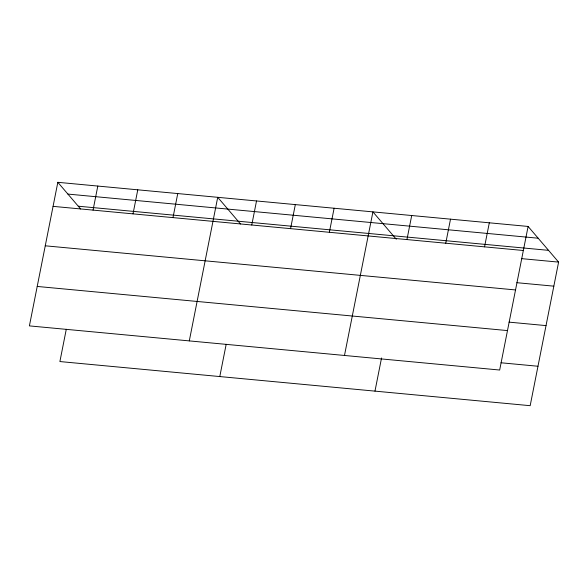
<?xml version="1.0" encoding="UTF-8"?>
<svg xmlns="http://www.w3.org/2000/svg" width="588" height="588" viewBox="0 0 588 588"><rect width="100%" height="100%" fill="white"/><g stroke="black" fill="none" stroke-linecap="round" stroke-linejoin="round"><path stroke-width="0.88" d="M57.83 182.309L29.4 325.892L499.675 370.028L528.105 226.446L57.83 182.309L80.63 208.975M66.282 329.28L59.895 361.554L530.17 405.691L558.6 262.108L528.105 226.446M93.044 210.114L97.806 186.058M133.013 213.863L137.776 189.806M172.99 217.619L177.752 193.562M189.292 340.9L217.722 197.311L240.521 223.977M219.787 376.563L226.182 344.289M251.76 225.013L256.522 200.956M290.56 228.651L295.323 204.595M329.353 232.289L334.116 208.24M344.487 355.461L372.917 211.878L396.305 239.235M374.975 391.13L381.546 357.96M406.947 239.573L411.71 215.517M445.748 243.219L450.511 219.162M484.549 246.857L489.312 222.801M67.892 194.077L538.167 238.214M78.263 206.204L548.538 250.341M53.067 206.359L523.342 250.495M521.607 258.639L558.6 262.108M516.845 282.696L553.837 286.165M45.254 245.806L515.529 289.943M509.032 322.136L546.024 325.605M37.213 286.444L507.488 330.581M500.983 362.774L537.983 366.25"/></g></svg>
